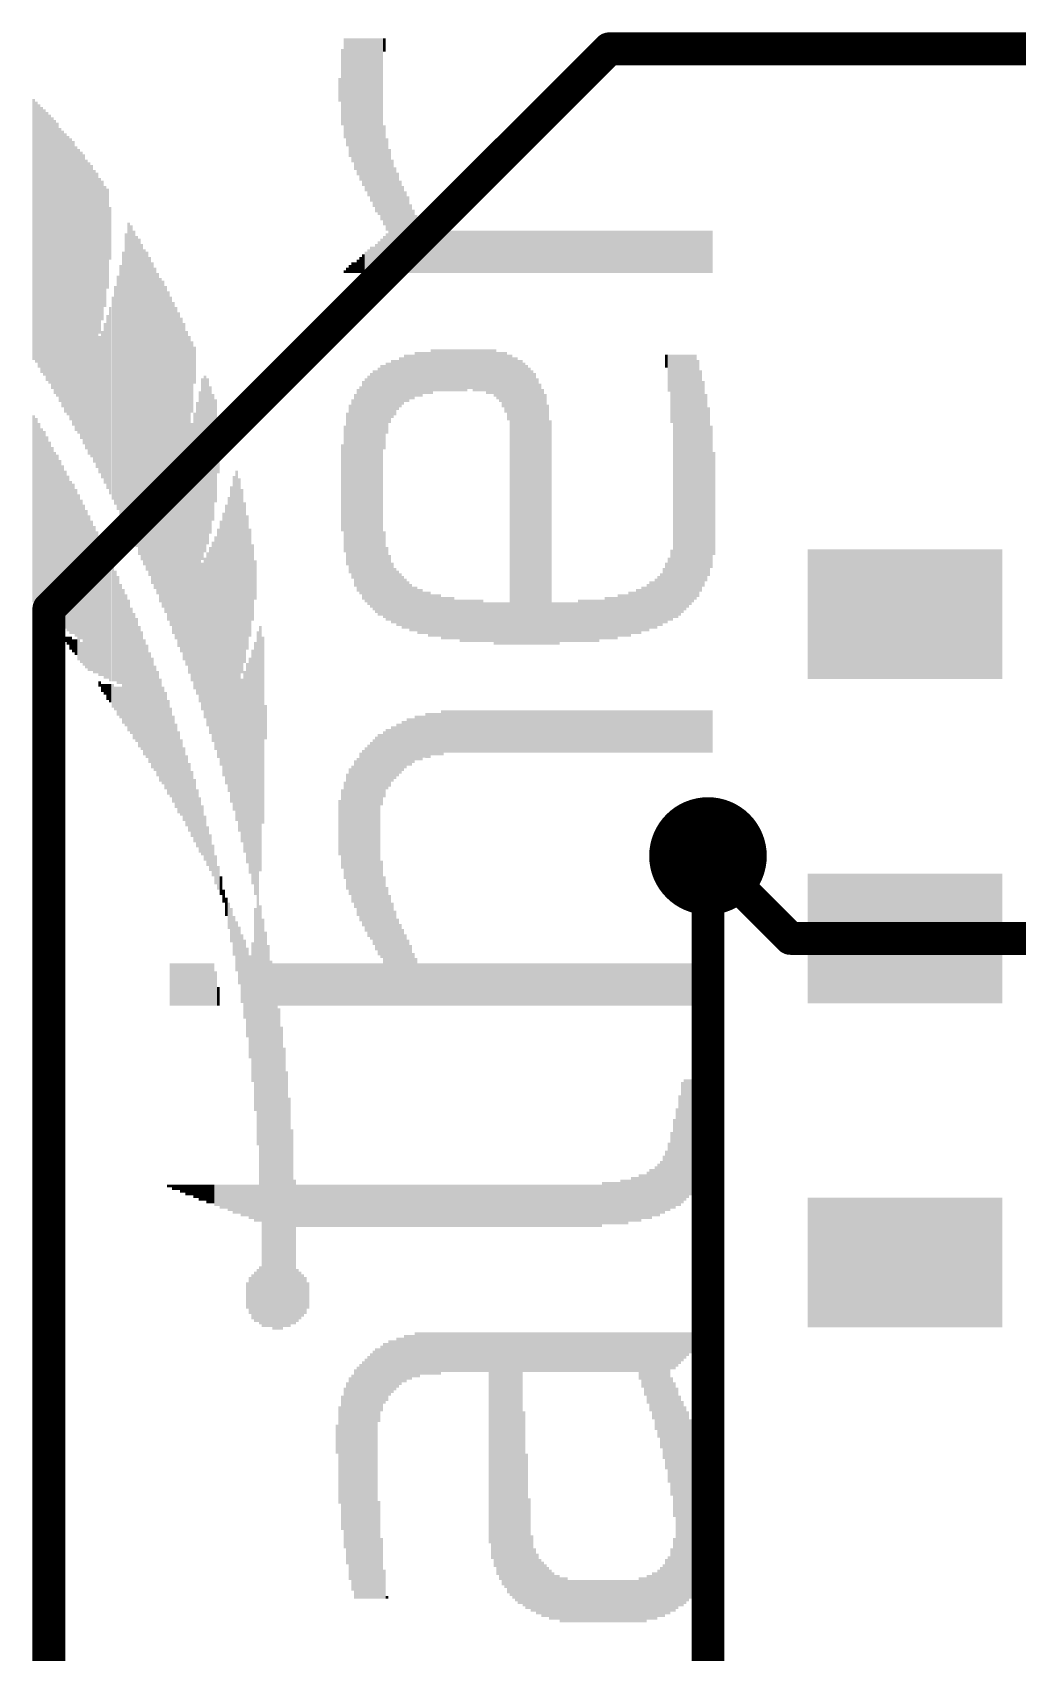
# Model space of a CAD drawing. Extents: x -7.8 to 82.2, y -8.5 to 61.7.
# Drawn here: x 51.18 to 58.77, y 15.32 to 27.81 of the extents above; entities that cross this region are included whole.
import ezdxf

# ---------------------------------------------------------------- set-up
doc = ezdxf.new("R2010")
doc.units = 0
for name, color, linetype in [('1', 12, 'CONTINUOUS'), ('16', 132, 'CONTINUOUS'), ('18', 110, 'CONTINUOUS'), ('21', 40, 'CONTINUOUS')]:
    doc.layers.add(name, color=color, linetype=linetype)

# ---------------------------------------------------------------- blocks, each defined once
blk = doc.blocks.new('RECT')
blk.add_solid([(-0.5, -0.5), (0.5, -0.5), (-0.5, 0.5), (0.5, 0.5)])
blk = doc.blocks.new('ROUNDV')
at = {"const_width": 0.5}
blk.add_lwpolyline([(0, -0.25, 1), (0, 0.25, 1), (0, -0.25)], format="xyb", dxfattribs=at)

msp = doc.modelspace()

# ---------------------------------------------------------------- linework, layer by layer
at = {"layer": '1', "const_width": 0.254}
for points in [[(55.626, 27.686), (51.308, 23.368)], [(59.756, 27.686), (55.626, 27.686)], [(51.308, 23.368), (51.308, 9.906)], [(57.023, 20.828), (56.388, 21.463)], [(57.906, 20.828), (57.023, 20.828)], [(57.906, 20.828), (63.506, 20.828)]]:
    msp.add_lwpolyline(points, dxfattribs=at)
at = {"layer": '1', "const_width": 0.127}
for points in [[(55.626, 27.7495, 1), (55.626, 27.6225)], [(55.6709, 27.6411, 1), (55.5811, 27.7309)], [(51.3715, 23.368, 1), (51.2445, 23.368)], [(51.2631, 23.4129, 1), (51.3529, 23.3231)], [(56.4329, 21.5079, 1), (56.3431, 21.4181)], [(57.023, 20.8915, 1), (57.023, 20.7645)], [(56.9781, 20.7831, 1), (57.0679, 20.8729)], [(57.906, 20.8915, 1), (57.906, 20.7645)], [(57.906, 20.7645, 1), (57.906, 20.8915)]]:
    msp.add_lwpolyline(points, format="xyb", dxfattribs=at)
at = {"layer": '16', "const_width": 0.254}
msp.add_lwpolyline([(56.388, 2.286), (56.388, 21.463)], dxfattribs=at)
at = {"layer": '16', "const_width": 0.127}
msp.add_lwpolyline([(56.4515, 21.463, 1), (56.3245, 21.463)], format="xyb", dxfattribs=at)

# ---------------------------------------------------------------- block references
at = {"layer": '1', "yscale": 1.5, "rotation": 90}
for p in [(57.906, 23.328), (57.906, 20.828), (57.906, 18.328)]:
    msp.add_blockref('RECT', p, dxfattribs=at)
at = {"layer": '18', "xscale": 0.9064, "yscale": 0.9064}
msp.add_blockref('ROUNDV', (56.388, 21.463), dxfattribs=at)
msp.add_blockref('ROUNDV', (56.388, 21.463), dxfattribs=at)
at = {"layer": '21', "yscale": 0.0203, "rotation": 90}
for p, xscale in [((53.5889, 27.3812), 0.7722), ((53.6092, 27.3507), 0.8331), ((53.6296, 27.3101), 0.9144), ((53.6499, 27.2898), 0.955), ((53.6702, 27.2593), 1.016), ((53.6905, 27.239), 1.0566), ((53.7108, 27.2186), 1.0973), ((53.7312, 27.1983), 1.1379), ((53.7515, 27.178), 1.1786), ((53.7718, 27.1577), 1.2192), ((53.7921, 27.1374), 1.2598), ((53.8124, 27.117), 1.3005), ((53.8328, 27.0967), 1.3411), ((53.8531, 27.0866), 1.3614), ((53.8734, 27.0662), 1.4021), ((53.8937, 27.7165), 0.1016), ((53.5686, 27.3914), 0.5893), ((53.5483, 27.371), 0.1829), ((51.1912, 26.2941), 2.0117), ((51.2115, 26.2738), 2.0117), ((51.2318, 26.2433), 2.032), ((51.2521, 26.2128), 2.0523), ((51.2724, 26.1925), 2.0523), ((51.2928, 26.162), 2.0726), ((51.3131, 26.1417), 2.0726), ((51.3334, 26.1112), 2.093), ((51.3537, 26.0807), 2.1133), ((51.374, 26.0604), 2.1133), ((51.3944, 26.0198), 2.1133), ((51.4147, 25.9893), 2.1336), ((51.435, 25.9588), 2.1539), ((51.4553, 25.9385), 2.1539), ((51.4756, 25.908), 2.1742), ((53.8937, 26.7106), 0.7722), ((53.914, 26.6395), 0.7112), ((51.496, 25.8775), 2.1946), ((51.5163, 25.8369), 2.1946), ((51.5366, 25.8166), 2.1946), ((51.5569, 25.7861), 2.2149), ((51.5772, 25.7556), 2.2352), ((53.9344, 26.4363), 0.955), ((51.5976, 25.715), 2.2352), ((51.6179, 25.6845), 2.2555), ((51.6382, 25.6642), 2.2555), ((51.6585, 25.6235), 2.2555), ((53.9547, 26.3957), 0.8738), ((53.975, 26.3652), 0.8128), ((51.6788, 25.593), 2.2758), ((51.6992, 26.0909), 1.1989), ((51.7195, 26.1315), 1.077), ((51.7398, 26.162), 0.9347), ((51.7601, 26.223), 0.7722), ((53.9953, 26.3449), 0.7722), ((54.0156, 26.3144), 0.7112), ((54.036, 26.2941), 0.6706), ((54.0563, 26.2738), 0.6299), ((54.0766, 26.2534), 0.5893), ((54.0969, 26.223), 0.5283), ((51.7804, 26.2636), 0.4064), ((54.1172, 26.2026), 0.4877), ((54.1376, 26.1823), 0.447), ((54.1579, 26.162), 0.4064), ((51.9024, 25.1358), 2.2555), ((51.9227, 25.1562), 2.3774), ((51.943, 25.1257), 2.3978), ((51.9633, 25.085), 2.3978), ((51.9836, 25.0444), 2.3978), ((53.8937, 26.101), 0.2845), ((53.914, 26.1112), 0.3048), ((54.1782, 26.1417), 0.3658), ((54.1985, 26.1214), 0.3251), ((54.2188, 26.1214), 0.3251), ((54.2392, 26.1214), 0.3251), ((54.2595, 26.1214), 0.3251), ((54.2798, 26.1214), 0.3251), ((54.3001, 26.1214), 0.3251), ((54.3204, 26.1214), 0.3251), ((54.3408, 26.1214), 0.3251), ((54.3611, 26.1214), 0.3251), ((54.3814, 26.1214), 0.3251), ((54.4017, 26.1214), 0.3251), ((54.422, 26.1214), 0.3251), ((54.4424, 26.1214), 0.3251), ((54.4627, 26.1214), 0.3251), ((54.483, 26.1214), 0.3251), ((54.5033, 26.1214), 0.3251), ((54.5236, 26.1214), 0.3251), ((54.544, 26.1214), 0.3251), ((54.5643, 26.1214), 0.3251), ((54.5846, 26.1214), 0.3251), ((54.6049, 26.1214), 0.3251), ((54.6252, 26.1214), 0.3251), ((54.6456, 26.1214), 0.3251), ((54.6659, 26.1214), 0.3251), ((54.6862, 26.1214), 0.3251), ((54.7065, 26.1214), 0.3251), ((54.7268, 26.1214), 0.3251), ((54.7472, 26.1214), 0.3251), ((54.7675, 26.1214), 0.3251), ((54.7878, 26.1214), 0.3251), ((54.8081, 26.1214), 0.3251), ((54.8284, 26.1214), 0.3251), ((54.8488, 26.1214), 0.3251), ((54.8691, 26.1214), 0.3251), ((54.8894, 26.1214), 0.3251), ((54.9097, 26.1214), 0.3251), ((54.93, 26.1214), 0.3251), ((54.9504, 26.1214), 0.3251), ((54.9707, 26.1214), 0.3251), ((54.991, 26.1214), 0.3251), ((55.0113, 26.1214), 0.3251), ((55.0316, 26.1214), 0.3251), ((55.052, 26.1214), 0.3251), ((55.0723, 26.1214), 0.3251), ((55.0926, 26.1214), 0.3251), ((55.1129, 26.1214), 0.3251), ((55.1332, 26.1214), 0.3251), ((55.1536, 26.1214), 0.3251), ((55.1739, 26.1214), 0.3251), ((55.1942, 26.1214), 0.3251), ((55.2145, 26.1214), 0.3251), ((55.2348, 26.1214), 0.3251), ((55.2552, 26.1214), 0.3251), ((55.2755, 26.1214), 0.3251), ((55.2958, 26.1214), 0.3251), ((55.3161, 26.1214), 0.3251), ((55.3364, 26.1214), 0.3251), ((55.3568, 26.1214), 0.3251), ((55.3771, 26.1214), 0.3251), ((55.3974, 26.1214), 0.3251), ((55.4177, 26.1214), 0.3251), ((55.438, 26.1214), 0.3251), ((55.4584, 26.1214), 0.3251), ((55.4787, 26.1214), 0.3251), ((55.499, 26.1214), 0.3251), ((55.5193, 26.1214), 0.3251), ((55.5396, 26.1214), 0.3251), ((55.56, 26.1214), 0.3251), ((55.5803, 26.1214), 0.3251), ((55.6006, 26.1214), 0.3251), ((55.6209, 26.1214), 0.3251), ((55.6412, 26.1214), 0.3251), ((55.6616, 26.1214), 0.3251), ((55.6819, 26.1214), 0.3251), ((55.7022, 26.1214), 0.3251), ((55.7225, 26.1214), 0.3251), ((55.7428, 26.1214), 0.3251), ((55.7632, 26.1214), 0.3251), ((55.7835, 26.1214), 0.3251), ((55.8038, 26.1214), 0.3251), ((55.8241, 26.1214), 0.3251), ((55.8444, 26.1214), 0.3251), ((55.8648, 26.1214), 0.3251), ((55.8851, 26.1214), 0.3251), ((55.9054, 26.1214), 0.3251), ((55.9257, 26.1214), 0.3251), ((55.946, 26.1214), 0.3251), ((55.9664, 26.1214), 0.3251), ((55.9867, 26.1214), 0.3251), ((56.007, 26.1214), 0.3251), ((56.0273, 26.1214), 0.3251), ((56.0476, 26.1214), 0.3251), ((56.068, 26.1214), 0.3251), ((56.0883, 26.1214), 0.3251), ((56.1086, 26.1214), 0.3251), ((56.1289, 26.1214), 0.3251), ((56.1492, 26.1214), 0.3251), ((56.1696, 26.1214), 0.3251), ((56.1899, 26.1214), 0.3251), ((56.2102, 26.1214), 0.3251), ((56.2305, 26.1214), 0.3251), ((56.2508, 26.1214), 0.3251), ((56.2712, 26.1214), 0.3251), ((56.2915, 26.1214), 0.3251), ((56.3118, 26.1214), 0.3251), ((56.3321, 26.1214), 0.3251), ((56.3524, 26.1214), 0.3251), ((56.3728, 26.1214), 0.3251), ((56.3931, 26.1214), 0.3251), ((56.4134, 26.1214), 0.3251), ((51.882, 25.085), 2.0726), ((52.004, 25.0038), 2.4384), ((52.0243, 24.9631), 2.4384), ((52.0446, 24.9225), 2.4384), ((52.0649, 24.892), 2.4587), ((53.7515, 26.0401), 0.1626), ((53.7718, 26.0502), 0.1829), ((53.7921, 26.0604), 0.2032), ((53.8124, 26.0604), 0.2032), ((53.8328, 26.0706), 0.2235), ((53.8531, 26.0807), 0.2438), ((53.8734, 26.0909), 0.2642), ((51.8617, 25.0546), 1.9304), ((52.0852, 24.8514), 2.4587), ((52.1056, 24.8006), 2.479), ((52.1259, 24.7599), 2.479), ((53.6092, 25.9791), 0.0406), ((53.6296, 25.9893), 0.061), ((53.6499, 25.9994), 0.0813), ((53.6702, 25.9994), 0.0813), ((53.6905, 26.0096), 0.1016), ((53.7108, 26.0198), 0.1219), ((53.7312, 26.0299), 0.1422), ((51.8414, 25.0342), 1.8085), ((52.1462, 24.7193), 2.479), ((52.1665, 24.6685), 2.4994), ((52.1868, 24.638), 2.5197), ((53.5889, 25.969), 0.0203), ((51.8008, 24.9936), 1.5646), ((51.8211, 25.0139), 1.6866), ((52.2072, 24.5974), 2.5197), ((52.2275, 24.5466), 2.54), ((52.2478, 24.5059), 2.54), ((52.2681, 24.4551), 2.5603), ((51.7601, 24.9631), 1.3411), ((51.7804, 24.9733), 1.4427), ((52.2884, 24.4145), 2.5603), ((52.3088, 24.3637), 2.5806), ((52.3291, 24.323), 2.5806), ((51.7195, 24.9428), 1.1379), ((51.7398, 24.953), 1.2395), ((52.3494, 24.2722), 2.601), ((52.3697, 24.2214), 2.5806), ((51.6992, 24.9428), 1.0566), ((52.39, 24.1706), 2.601), ((52.4104, 25.1562), 0.5486), ((52.4307, 25.2476), 0.2845), ((54.2595, 25.1968), 0.3454), ((54.2798, 25.207), 0.3251), ((54.3001, 25.207), 0.3251), ((54.3204, 25.207), 0.3251), ((54.3408, 25.207), 0.3251), ((54.3611, 25.207), 0.3251), ((54.3814, 25.207), 0.3251), ((54.4017, 25.207), 0.3251), ((54.422, 25.207), 0.3251), ((54.4424, 25.207), 0.3251), ((54.4627, 25.207), 0.3251), ((54.483, 25.207), 0.3251), ((54.5033, 25.207), 0.3251), ((54.5236, 25.207), 0.3251), ((54.544, 25.2171), 0.3048), ((54.5643, 25.2171), 0.3048), ((54.5846, 25.207), 0.3251), ((54.6049, 25.207), 0.3251), ((54.6252, 25.207), 0.3251), ((54.6456, 25.207), 0.3251), ((54.6659, 25.207), 0.3251), ((54.6862, 25.1968), 0.3454), ((54.7065, 25.1968), 0.3454), ((54.7268, 25.1968), 0.3454), ((54.7472, 25.1866), 0.3658), ((53.8734, 24.2824), 1.9304), ((53.8937, 24.9225), 0.6502), ((53.914, 24.9936), 0.5486), ((53.9344, 25.0342), 0.4674), ((53.9547, 25.0647), 0.447), ((53.975, 25.0749), 0.4267), ((53.9953, 25.0952), 0.3861), ((54.0156, 25.1155), 0.3861), ((54.036, 25.1257), 0.3658), ((54.0563, 25.146), 0.3658), ((54.0766, 25.146), 0.3658), ((54.0969, 25.1562), 0.3454), ((54.1172, 25.1562), 0.3454), ((54.1376, 25.1765), 0.3454), ((54.1579, 25.1765), 0.3454), ((54.1782, 25.1765), 0.3454), ((54.1985, 25.1866), 0.3251), ((54.2188, 25.1866), 0.3251), ((54.2392, 25.1866), 0.3251), ((54.7675, 25.1663), 0.3658), ((54.7878, 25.1562), 0.3861), ((54.8081, 25.1358), 0.4267), ((54.8284, 25.1155), 0.4674), ((54.8488, 25.0749), 0.508), ((54.8691, 24.2113), 2.2352), ((54.8894, 24.2011), 2.2149), ((54.9097, 24.2011), 2.2149), ((54.93, 24.191), 2.1946), ((54.9504, 24.191), 2.1946), ((54.9707, 24.1808), 2.1742), ((54.991, 24.1706), 2.1539), ((56.068, 25.2781), 0.1016), ((56.0883, 25.1866), 0.2845), ((56.1086, 25.0647), 0.5283), ((56.1289, 24.3129), 2.032), ((56.1492, 24.3129), 2.032), ((56.1696, 24.323), 2.0117), ((56.1899, 24.3332), 1.9914), ((56.2102, 24.3434), 1.971), ((56.2305, 24.3535), 1.9507), ((56.2508, 24.3637), 1.9304), ((56.2712, 24.3738), 1.9101), ((56.2915, 24.384), 1.8898), ((56.3118, 24.3738), 1.8288), ((52.4916, 24.445), 1.4021), ((52.512, 24.4856), 1.3614), ((52.5323, 24.5059), 1.2802), ((53.7312, 24.2824), 1.6866), ((53.7515, 24.2824), 1.7272), ((53.7718, 24.2824), 1.7678), ((53.7921, 24.2824), 1.8085), ((53.8124, 24.2824), 1.8491), ((53.8328, 24.2722), 1.8694), ((53.8531, 24.2722), 1.9101), ((55.0113, 24.1605), 2.1336), ((55.0316, 24.1503), 2.1133), ((55.052, 24.1402), 2.093), ((55.0723, 24.1198), 2.0523), ((56.3321, 24.3535), 1.7069), ((56.3524, 24.3332), 1.585), ((52.4713, 23.8455), 2.3978), ((52.5526, 24.5161), 1.1379), ((52.5729, 24.5364), 0.9754), ((53.6499, 24.2926), 1.3818), ((53.6702, 24.2824), 1.4834), ((53.6905, 24.2824), 1.5646), ((53.7108, 24.2824), 1.6053), ((55.0926, 24.0995), 2.0117), ((55.1129, 24.0792), 1.971), ((55.1332, 24.0589), 1.9304), ((56.3728, 24.3027), 1.4427), ((51.1912, 24.1402), 1.4427), ((52.4307, 23.815), 2.1336), ((52.451, 23.8354), 2.2555), ((52.5932, 24.5872), 0.7925), ((53.6092, 24.2926), 1.1786), ((53.6296, 24.2926), 1.3005), ((55.1536, 24.0182), 1.8491), ((56.3931, 24.2722), 1.3005), ((51.2115, 24.1198), 1.4427), ((51.2318, 24.0894), 1.4224), ((51.2521, 24.0487), 1.4224), ((51.2724, 24.0284), 1.4224), ((52.4104, 23.8049), 1.9914), ((52.6136, 24.6177), 0.4064), ((53.5889, 24.2926), 0.9754), ((55.1739, 23.9573), 1.7272), ((56.4134, 24.2316), 1.0973), ((51.2928, 23.9979), 1.4021), ((51.3131, 23.9776), 1.3614), ((51.3334, 23.9471), 1.3411), ((53.5686, 24.3027), 0.6706), ((51.3537, 23.9166), 1.3208), ((51.374, 23.9065), 1.3005), ((51.3944, 23.876), 1.2802), ((56.4337, 24.1808), 0.7925), ((51.4147, 23.8455), 1.2598), ((51.435, 23.8252), 1.2192), ((51.4553, 23.7947), 1.1989), ((52.7355, 23.1038), 2.5806), ((52.7558, 23.0835), 2.7026), ((52.7761, 23.0124), 2.7229), ((51.4756, 23.7642), 1.1786), ((51.496, 23.7541), 1.1582), ((51.5163, 23.7236), 1.1379), ((51.5366, 23.6118), 1.2802), ((52.7152, 23.0937), 2.4384), ((52.7964, 23.5814), 1.4224), ((51.5569, 23.6728), 1.077), ((51.5772, 23.5509), 1.2395), ((51.5976, 23.5204), 1.2192), ((52.6542, 23.0937), 2.032), ((52.6745, 23.0937), 2.1539), ((52.6948, 23.0937), 2.2758), ((52.8168, 23.5712), 1.2395), ((51.6179, 23.4899), 1.1989), ((51.6382, 23.4696), 1.1582), ((51.6585, 23.4391), 1.1379), ((52.6136, 23.1038), 1.7678), ((52.6339, 23.1038), 1.8898), ((52.8371, 23.5712), 1.0363), ((52.8574, 23.5712), 0.8331), ((51.6788, 23.4188), 1.0973), ((51.6992, 23.3883), 1.077), ((51.7195, 23.368), 1.0363), ((52.5729, 23.114), 1.5443), ((52.5932, 23.1038), 1.6459), ((52.8777, 23.5712), 0.5893), ((53.8937, 23.6322), 0.6706), ((51.7398, 23.3375), 1.016), ((51.7601, 23.307), 0.955), ((51.7804, 23.2766), 0.9347), ((52.512, 23.1445), 1.2395), ((52.5323, 23.1343), 1.3411), ((52.5526, 23.1242), 1.4427), ((52.898, 23.5915), 0.3048), ((53.914, 23.561), 0.569), ((53.9344, 23.5306), 0.508), ((56.0883, 23.5204), 0.4877), ((56.1086, 23.5509), 0.5486), ((51.8008, 23.2562), 0.8941), ((51.8211, 23.2359), 0.8534), ((51.8414, 23.2054), 0.8331), ((52.4916, 23.1546), 1.1379), ((53.9547, 23.4899), 0.4674), ((53.975, 23.4696), 0.4267), ((53.9953, 23.4493), 0.4267), ((54.0156, 23.4391), 0.4064), ((54.036, 23.4188), 0.4064), ((56.007, 23.429), 0.3861), ((56.0273, 23.4391), 0.4064), ((56.0476, 23.4696), 0.4267), ((56.068, 23.4899), 0.4674), ((51.8617, 23.175), 0.7722), ((51.882, 23.0022), 1.0363), ((54.0563, 23.4086), 0.3861), ((54.0766, 23.3985), 0.3658), ((54.0969, 23.3782), 0.3658), ((54.1172, 23.368), 0.3454), ((54.1376, 23.368), 0.3454), ((54.1579, 23.3477), 0.3454), ((54.1782, 23.3477), 0.3454), ((54.1985, 23.3375), 0.3251), ((54.2188, 23.3375), 0.3251), ((54.2392, 23.3274), 0.3454), ((55.7835, 23.3274), 0.3454), ((55.8038, 23.3375), 0.3251), ((55.8241, 23.3375), 0.3251), ((55.8444, 23.3477), 0.3454), ((55.8648, 23.3477), 0.3454), ((55.8851, 23.368), 0.3454), ((55.9054, 23.368), 0.3454), ((55.9257, 23.3782), 0.3658), ((55.946, 23.3985), 0.3658), ((55.9664, 23.3985), 0.3658), ((55.9867, 23.4086), 0.3861), ((51.9024, 22.9718), 1.016), ((51.9227, 22.9311), 1.016), ((51.943, 22.8905), 0.9754), ((54.2595, 23.3172), 0.3251), ((54.2798, 23.3172), 0.3251), ((54.3001, 23.3172), 0.3251), ((54.3204, 23.3172), 0.3251), ((54.3408, 23.2969), 0.3251), ((54.3611, 23.2969), 0.3251), ((54.3814, 23.2969), 0.3251), ((54.4017, 23.2969), 0.3251), ((54.422, 23.2969), 0.3251), ((54.4424, 23.2867), 0.3048), ((54.4627, 23.2867), 0.3048), ((54.483, 23.2766), 0.3251), ((54.5033, 23.2766), 0.3251), ((54.5236, 23.2766), 0.3251), ((54.544, 23.2766), 0.3251), ((54.5643, 23.2766), 0.3251), ((54.5846, 23.2766), 0.3251), ((54.6049, 23.2766), 0.3251), ((54.6252, 23.2766), 0.3251), ((54.6456, 23.2766), 0.3251), ((54.6659, 23.2664), 0.3048), ((54.6862, 23.2664), 0.3048), ((54.7065, 23.2664), 0.3048), ((54.7268, 23.2664), 0.3048), ((54.7472, 23.2562), 0.3251), ((54.7675, 23.2562), 0.3251), ((54.7878, 23.2562), 0.3251), ((54.8081, 23.2562), 0.3251), ((54.8284, 23.2562), 0.3251), ((54.8488, 23.2562), 0.3251), ((55.1942, 23.2562), 0.3251), ((55.2145, 23.2562), 0.3251), ((55.2348, 23.2562), 0.3251), ((55.2552, 23.2664), 0.3048), ((55.2755, 23.2664), 0.3048), ((55.2958, 23.2664), 0.3048), ((55.3161, 23.2664), 0.3048), ((55.3364, 23.2664), 0.3048), ((55.3568, 23.2664), 0.3048), ((55.3771, 23.2664), 0.3048), ((55.3974, 23.2766), 0.3251), ((55.4177, 23.2766), 0.3251), ((55.438, 23.2766), 0.3251), ((55.4584, 23.2766), 0.3251), ((55.4787, 23.2766), 0.3251), ((55.499, 23.2766), 0.3251), ((55.5193, 23.2766), 0.3251), ((55.5396, 23.2766), 0.3251), ((55.56, 23.2867), 0.3048), ((55.5803, 23.2867), 0.3048), ((55.6006, 23.2969), 0.3251), ((55.6209, 23.2969), 0.3251), ((55.6412, 23.2969), 0.3251), ((55.6616, 23.2969), 0.3251), ((55.6819, 23.2969), 0.3251), ((55.7022, 23.3172), 0.3251), ((55.7225, 23.3172), 0.3251), ((55.7428, 23.3172), 0.3251), ((55.7632, 23.3172), 0.3251), ((51.9633, 22.8498), 0.9754), ((51.9836, 22.8194), 0.955), ((52.004, 22.7686), 0.9347), ((52.9387, 22.291), 1.8898), ((51.435, 23.1343), 0.0406), ((51.4553, 23.1242), 0.061), ((51.4756, 23.1038), 0.1016), ((51.496, 23.0835), 0.1016), ((51.5163, 23.0734), 0.1219), ((51.5569, 23.0327), 0.1626), ((52.0243, 22.7381), 0.9144), ((52.0446, 22.6873), 0.8941), ((52.898, 22.1386), 1.9507), ((52.9184, 21.2141), 3.9624), ((52.959, 22.4333), 1.4427), ((52.0649, 22.6568), 0.8738), ((52.0852, 22.606), 0.8534), ((52.1056, 22.5654), 0.8534), ((52.8574, 22.159), 1.6662), ((52.8777, 22.1488), 1.8085), ((52.1259, 22.5247), 0.8128), ((52.1462, 22.4841), 0.8128), ((52.8168, 22.1894), 1.4021), ((52.8371, 22.1793), 1.5443), ((51.6992, 22.7889), 0.0406), ((51.7195, 22.7584), 0.061), ((51.7398, 22.7482), 0.0813), ((51.7601, 22.7279), 0.1219), ((51.7804, 22.7178), 0.1422), ((51.8008, 22.6974), 0.1829), ((51.8211, 22.6771), 0.1829), ((51.8414, 22.6568), 0.2235), ((51.8617, 22.6466), 0.2438), ((52.1665, 22.4333), 0.7925), ((52.1868, 22.3926), 0.7518), ((52.7964, 22.1996), 1.2598), ((52.2072, 22.352), 0.7518), ((52.2275, 22.3012), 0.7315), ((52.9793, 22.4942), 0.2642), ((52.2478, 22.2606), 0.6909), ((52.2681, 22.2098), 0.6706), ((54.036, 22.3114), 0.3861), ((54.0563, 22.3215), 0.3658), ((54.0766, 22.3418), 0.3658), ((54.0969, 22.3418), 0.3658), ((54.1172, 22.352), 0.3454), ((54.1376, 22.3723), 0.3454), ((54.1579, 22.3723), 0.3454), ((54.1782, 22.3723), 0.3454), ((54.1985, 22.3825), 0.3251), ((54.2188, 22.3926), 0.3454), ((54.2392, 22.3926), 0.3454), ((54.2595, 22.4028), 0.3251), ((54.2798, 22.4028), 0.3251), ((54.3001, 22.4028), 0.3251), ((54.3204, 22.4028), 0.3251), ((54.3408, 22.413), 0.3454), ((54.3611, 22.4231), 0.3251), ((54.3814, 22.4231), 0.3251), ((54.4017, 22.4231), 0.3251), ((54.422, 22.4231), 0.3251), ((54.4424, 22.4231), 0.3251), ((54.4627, 22.4231), 0.3251), ((54.483, 22.4231), 0.3251), ((54.5033, 22.4231), 0.3251), ((54.5236, 22.4231), 0.3251), ((54.544, 22.4231), 0.3251), ((54.5643, 22.4231), 0.3251), ((54.5846, 22.4231), 0.3251), ((54.6049, 22.4231), 0.3251), ((54.6252, 22.4231), 0.3251), ((54.6456, 22.4231), 0.3251), ((54.6659, 22.4231), 0.3251), ((54.6862, 22.4231), 0.3251), ((54.7065, 22.4231), 0.3251), ((54.7268, 22.4231), 0.3251), ((54.7472, 22.4231), 0.3251), ((54.7675, 22.4231), 0.3251), ((54.7878, 22.4231), 0.3251), ((54.8081, 22.4231), 0.3251), ((54.8284, 22.4231), 0.3251), ((54.8488, 22.4231), 0.3251), ((54.8691, 22.4231), 0.3251), ((54.8894, 22.4231), 0.3251), ((54.9097, 22.4231), 0.3251), ((54.93, 22.4231), 0.3251), ((54.9504, 22.4231), 0.3251), ((54.9707, 22.4231), 0.3251), ((54.991, 22.4231), 0.3251), ((55.0113, 22.4231), 0.3251), ((55.0316, 22.4231), 0.3251), ((55.052, 22.4231), 0.3251), ((55.0723, 22.4231), 0.3251), ((55.0926, 22.4231), 0.3251), ((55.1129, 22.4231), 0.3251), ((55.1332, 22.4231), 0.3251), ((55.1536, 22.4231), 0.3251), ((55.1739, 22.4231), 0.3251), ((55.1942, 22.4231), 0.3251), ((55.2145, 22.4231), 0.3251), ((55.2348, 22.4231), 0.3251), ((55.2552, 22.4231), 0.3251), ((55.2755, 22.4231), 0.3251), ((55.2958, 22.4231), 0.3251), ((55.3161, 22.4231), 0.3251), ((55.3364, 22.4231), 0.3251), ((55.3568, 22.4231), 0.3251), ((55.3771, 22.4231), 0.3251), ((55.3974, 22.4231), 0.3251), ((55.4177, 22.4231), 0.3251), ((55.438, 22.4231), 0.3251), ((55.4584, 22.4231), 0.3251), ((55.4787, 22.4231), 0.3251), ((55.499, 22.4231), 0.3251), ((55.5193, 22.4231), 0.3251), ((55.5396, 22.4231), 0.3251), ((55.56, 22.4231), 0.3251), ((55.5803, 22.4231), 0.3251), ((55.6006, 22.4231), 0.3251), ((55.6209, 22.4231), 0.3251), ((55.6412, 22.4231), 0.3251), ((55.6616, 22.4231), 0.3251), ((55.6819, 22.4231), 0.3251), ((55.7022, 22.4231), 0.3251), ((55.7225, 22.4231), 0.3251), ((55.7428, 22.4231), 0.3251), ((55.7632, 22.4231), 0.3251), ((55.7835, 22.4231), 0.3251), ((55.8038, 22.4231), 0.3251), ((55.8241, 22.4231), 0.3251), ((55.8444, 22.4231), 0.3251), ((55.8648, 22.4231), 0.3251), ((55.8851, 22.4231), 0.3251), ((55.9054, 22.4231), 0.3251), ((55.9257, 22.4231), 0.3251), ((55.946, 22.4231), 0.3251), ((55.9664, 22.4231), 0.3251), ((55.9867, 22.4231), 0.3251), ((56.007, 22.4231), 0.3251), ((56.0273, 22.4231), 0.3251), ((56.0476, 22.4231), 0.3251), ((56.068, 22.4231), 0.3251), ((56.0883, 22.4231), 0.3251), ((56.1086, 22.4231), 0.3251), ((56.1289, 22.4231), 0.3251), ((56.1492, 22.4231), 0.3251), ((56.1696, 22.4231), 0.3251), ((56.1899, 22.4231), 0.3251), ((56.2102, 22.4231), 0.3251), ((56.2305, 22.4231), 0.3251), ((56.2508, 22.4231), 0.3251), ((56.2712, 22.4231), 0.3251), ((56.2915, 22.4231), 0.3251), ((56.3118, 22.4231), 0.3251), ((56.3321, 22.4231), 0.3251), ((56.3524, 22.4231), 0.3251), ((56.3728, 22.4231), 0.3251), ((56.3931, 22.4231), 0.3251), ((56.4134, 22.4231), 0.3251), ((52.2884, 22.159), 0.6502), ((52.3088, 22.1082), 0.6299), ((52.3291, 22.0675), 0.5893), ((53.8124, 21.5697), 1.585), ((53.8328, 21.5595), 1.6459), ((53.8531, 21.5494), 1.7069), ((53.8734, 22.1285), 0.5486), ((53.8937, 22.1691), 0.508), ((53.914, 22.2098), 0.4674), ((53.9344, 22.2199), 0.447), ((53.9547, 22.2504), 0.4267), ((53.975, 22.2606), 0.4064), ((53.9953, 22.2809), 0.4064), ((54.0156, 22.291), 0.3861), ((52.3494, 22.0167), 0.569), ((52.3697, 21.9659), 0.5486), ((53.7108, 21.6103), 1.3005), ((53.7312, 21.6002), 1.3614), ((53.7515, 21.59), 1.4224), ((53.7718, 21.5798), 1.4834), ((53.7921, 21.5798), 1.524), ((52.39, 21.9151), 0.5283), ((52.4104, 21.8643), 0.508), ((53.6296, 21.651), 0.9754), ((53.6499, 21.6306), 1.0566), ((53.6702, 21.6306), 1.1379), ((53.6905, 21.6103), 1.2192), ((52.4307, 21.8135), 0.4877), ((53.5889, 21.6611), 0.7518), ((53.6092, 21.651), 0.8941), ((52.451, 21.7526), 0.447), ((52.4713, 21.7018), 0.4267), ((53.5483, 21.6814), 0.4267), ((53.5686, 21.6713), 0.6096), ((52.4916, 21.6611), 0.3861), ((52.512, 21.6002), 0.3454), ((52.5323, 21.5392), 0.3048), ((52.5526, 21.4884), 0.2845), ((52.5729, 21.4274), 0.2438), ((52.5932, 21.3563), 0.2235), ((52.6136, 21.2954), 0.1829), ((53.8734, 21.0515), 0.7518), ((52.6339, 21.2344), 0.1422), ((53.8937, 20.8077), 0.9957), ((52.6542, 21.1531), 0.1016), ((52.6745, 21.0718), 0.1422), ((53.914, 20.767), 0.9144), ((53.9344, 20.7366), 0.8534), ((52.6948, 21.0007), 0.2032), ((52.7152, 20.9296), 0.2642), ((52.7355, 20.8483), 0.3048), ((52.898, 20.2794), 1.5646), ((52.9387, 19.8628), 2.4384), ((53.9547, 20.7061), 0.7925), ((53.975, 20.6756), 0.7315), ((52.7558, 20.767), 0.3861), ((52.7761, 20.6959), 0.447), ((52.959, 19.4056), 3.1496), ((52.9793, 19.3548), 3.048), ((53.9953, 20.6451), 0.6706), ((54.0156, 20.6248), 0.6299), ((54.036, 20.6045), 0.5893), ((52.7964, 20.5943), 0.5283), ((52.8168, 20.513), 0.6096), ((52.8371, 20.4114), 0.6909), ((52.8777, 20.259), 1.077), ((52.9996, 19.304), 2.9464), ((54.0563, 20.5842), 0.5486), ((54.0766, 20.5638), 0.508), ((54.0969, 20.5435), 0.4674), ((52.2478, 20.4724), 0.3251), ((52.2681, 20.4724), 0.3251), ((52.2884, 20.4724), 0.3251), ((52.3088, 20.4724), 0.3251), ((52.3291, 20.4724), 0.3251), ((52.3494, 20.4724), 0.3251), ((52.3697, 20.4724), 0.3251), ((52.39, 20.4724), 0.3251), ((52.4104, 20.4724), 0.3251), ((52.4307, 20.4724), 0.3251), ((52.451, 20.4724), 0.3251), ((52.4713, 20.4724), 0.3251), ((52.4916, 20.4724), 0.3251), ((52.512, 20.4724), 0.3251), ((52.5323, 20.4724), 0.3251), ((52.5526, 20.4724), 0.3251), ((52.5729, 20.4724), 0.3251), ((52.8574, 20.2997), 0.7925), ((53.02, 19.243), 2.8245), ((53.0403, 19.2227), 2.8245), ((53.0606, 19.2227), 2.8245), ((53.0809, 20.4724), 0.3251), ((53.1012, 20.4724), 0.3251), ((53.1216, 20.4724), 0.3251), ((53.1419, 20.4724), 0.3251), ((53.1622, 20.4724), 0.3251), ((53.1825, 20.4724), 0.3251), ((53.2028, 20.4724), 0.3251), ((53.2232, 20.4724), 0.3251), ((53.2435, 20.4724), 0.3251), ((53.2638, 20.4724), 0.3251), ((53.2841, 20.4724), 0.3251), ((53.3044, 20.4724), 0.3251), ((53.3248, 20.4724), 0.3251), ((53.3451, 20.4724), 0.3251), ((53.3654, 20.4724), 0.3251), ((53.3857, 20.4724), 0.3251), ((53.406, 20.4724), 0.3251), ((53.4264, 20.4724), 0.3251), ((53.4467, 20.4724), 0.3251), ((53.467, 20.4724), 0.3251), ((53.4873, 20.4724), 0.3251), ((53.5076, 20.4724), 0.3251), ((53.528, 20.4724), 0.3251), ((53.5483, 20.4724), 0.3251), ((53.5686, 20.4724), 0.3251), ((53.5889, 20.4724), 0.3251), ((53.6092, 20.4724), 0.3251), ((53.6296, 20.4724), 0.3251), ((53.6499, 20.4724), 0.3251), ((53.6702, 20.4724), 0.3251), ((53.6905, 20.4724), 0.3251), ((53.7108, 20.4724), 0.3251), ((53.7312, 20.4724), 0.3251), ((53.7515, 20.4724), 0.3251), ((53.7718, 20.4724), 0.3251), ((53.7921, 20.4724), 0.3251), ((53.8124, 20.4724), 0.3251), ((53.8328, 20.4724), 0.3251), ((53.8531, 20.4724), 0.3251), ((53.8734, 20.4724), 0.3251), ((54.1172, 20.513), 0.4064), ((54.1376, 20.4927), 0.3658), ((54.1579, 20.4724), 0.3251), ((54.1782, 20.4724), 0.3251), ((54.1985, 20.4724), 0.3251), ((54.2188, 20.4724), 0.3251), ((54.2392, 20.4724), 0.3251), ((54.2595, 20.4724), 0.3251), ((54.2798, 20.4724), 0.3251), ((54.3001, 20.4724), 0.3251), ((54.3204, 20.4724), 0.3251), ((54.3408, 20.4724), 0.3251), ((54.3611, 20.4724), 0.3251), ((54.3814, 20.4724), 0.3251), ((54.4017, 20.4724), 0.3251), ((54.422, 20.4724), 0.3251), ((54.4424, 20.4724), 0.3251), ((54.4627, 20.4724), 0.3251), ((54.483, 20.4724), 0.3251), ((54.5033, 20.4724), 0.3251), ((54.5236, 20.4724), 0.3251), ((54.544, 20.4724), 0.3251), ((54.5643, 20.4724), 0.3251), ((54.5846, 20.4724), 0.3251), ((54.6049, 20.4724), 0.3251), ((54.6252, 20.4724), 0.3251), ((54.6456, 20.4724), 0.3251), ((54.6659, 20.4724), 0.3251), ((54.6862, 20.4724), 0.3251), ((54.7065, 20.4724), 0.3251), ((54.7268, 20.4724), 0.3251), ((54.7472, 20.4724), 0.3251), ((54.7675, 20.4724), 0.3251), ((54.7878, 20.4724), 0.3251), ((54.8081, 20.4724), 0.3251), ((54.8284, 20.4724), 0.3251), ((54.8488, 20.4724), 0.3251), ((54.8691, 20.4724), 0.3251), ((54.8894, 20.4724), 0.3251), ((54.9097, 20.4724), 0.3251), ((54.93, 20.4724), 0.3251), ((54.9504, 20.4724), 0.3251), ((54.9707, 20.4724), 0.3251), ((54.991, 20.4724), 0.3251), ((55.0113, 20.4724), 0.3251), ((55.0316, 20.4724), 0.3251), ((55.052, 20.4724), 0.3251), ((55.0723, 20.4724), 0.3251), ((55.0926, 20.4724), 0.3251), ((55.1129, 20.4724), 0.3251), ((55.1332, 20.4724), 0.3251), ((55.1536, 20.4724), 0.3251), ((55.1739, 20.4724), 0.3251), ((55.1942, 20.4724), 0.3251), ((55.2145, 20.4724), 0.3251), ((55.2348, 20.4724), 0.3251), ((55.2552, 20.4724), 0.3251), ((55.2755, 20.4724), 0.3251), ((55.2958, 20.4724), 0.3251), ((55.3161, 20.4724), 0.3251), ((55.3364, 20.4724), 0.3251), ((55.3568, 20.4724), 0.3251), ((55.3771, 20.4724), 0.3251), ((55.3974, 20.4724), 0.3251), ((55.4177, 20.4724), 0.3251), ((55.438, 20.4724), 0.3251), ((55.4584, 20.4724), 0.3251), ((55.4787, 20.4724), 0.3251), ((55.499, 20.4724), 0.3251), ((55.5193, 20.4724), 0.3251), ((55.5396, 20.4724), 0.3251), ((55.56, 20.4724), 0.3251), ((55.5803, 20.4724), 0.3251), ((55.6006, 20.4724), 0.3251), ((55.6209, 20.4724), 0.3251), ((55.6412, 20.4724), 0.3251), ((55.6616, 20.4724), 0.3251), ((55.6819, 20.4724), 0.3251), ((55.7022, 20.4724), 0.3251), ((55.7225, 20.4724), 0.3251), ((55.7428, 20.4724), 0.3251), ((55.7632, 20.4724), 0.3251), ((55.7835, 20.4724), 0.3251), ((55.8038, 20.4724), 0.3251), ((55.8241, 20.4724), 0.3251), ((55.8444, 20.4724), 0.3251), ((55.8648, 20.4724), 0.3251), ((55.8851, 20.4724), 0.3251), ((55.9054, 20.4724), 0.3251), ((55.9257, 20.4724), 0.3251), ((55.946, 20.4724), 0.3251), ((55.9664, 20.4724), 0.3251), ((55.9867, 20.4724), 0.3251), ((56.007, 20.4724), 0.3251), ((56.0273, 20.4724), 0.3251), ((56.0476, 20.4724), 0.3251), ((56.068, 20.4724), 0.3251), ((56.0883, 20.4724), 0.3251), ((56.1086, 20.4724), 0.3251), ((56.1289, 20.4724), 0.3251), ((56.1492, 20.4724), 0.3251), ((56.1696, 20.4724), 0.3251), ((56.1899, 20.4724), 0.3251), ((56.2102, 20.4724), 0.3251), ((56.2305, 20.4724), 0.3251), ((56.2508, 20.4724), 0.3251), ((56.2712, 20.4724), 0.3251), ((56.2915, 20.4724), 0.3251), ((56.3118, 20.4724), 0.3251), ((56.3321, 20.4724), 0.3251), ((56.3524, 20.4724), 0.3251), ((56.3728, 20.4724), 0.3251), ((56.3931, 20.4724), 0.3251), ((56.4134, 20.4724), 0.3251), ((52.5932, 20.4419), 0.2642), ((52.6136, 20.381), 0.1422), ((53.0809, 19.05), 2.479), ((53.1012, 18.9789), 2.3368), ((53.1216, 18.9078), 2.1539), ((53.1419, 18.8163), 1.971), ((56.2102, 19.2735), 0.9347), ((56.2305, 19.2837), 0.9144), ((56.2508, 19.2938), 0.8941), ((56.2712, 19.304), 0.8738), ((56.2915, 19.3142), 0.8534), ((56.3118, 19.3243), 0.8331), ((56.3321, 19.3446), 0.7925), ((56.3524, 19.3548), 0.7722), ((56.3728, 19.3751), 0.7315), ((56.3931, 19.4056), 0.6706), ((56.4134, 19.4564), 0.569), ((56.1696, 19.1922), 0.8534), ((56.1899, 19.2532), 0.9347), ((53.1622, 18.7147), 1.7678), ((56.1492, 19.1414), 0.7518), ((56.1289, 19.0906), 0.6909), ((53.1825, 18.603), 1.5037), ((56.0883, 18.989), 0.5283), ((56.1086, 19.0398), 0.5893), ((56.0476, 18.9281), 0.447), ((56.068, 18.9586), 0.4674), ((55.8038, 18.8163), 0.3454), ((55.8241, 18.8163), 0.3454), ((55.8444, 18.8163), 0.3454), ((55.8648, 18.8265), 0.3658), ((55.8851, 18.8366), 0.3454), ((55.9054, 18.8366), 0.3454), ((55.9257, 18.8468), 0.3658), ((55.946, 18.857), 0.3861), ((55.9664, 18.8671), 0.3658), ((55.9867, 18.8773), 0.3861), ((56.007, 18.8874), 0.4064), ((56.0273, 18.9078), 0.4064), ((52.2275, 18.9179), 0.0203), ((52.2478, 18.9179), 0.0203), ((52.2681, 18.9078), 0.0406), ((52.2884, 18.9078), 0.0406), ((52.3088, 18.9078), 0.0406), ((52.3291, 18.8976), 0.061), ((52.3494, 18.8976), 0.061), ((52.3697, 18.8874), 0.0813), ((52.39, 18.8874), 0.0813), ((52.4104, 18.8874), 0.0813), ((52.4307, 18.8773), 0.1016), ((52.451, 18.8773), 0.1016), ((52.4713, 18.8671), 0.1219), ((52.4916, 18.8671), 0.1219), ((52.512, 18.8671), 0.1219), ((52.5323, 18.857), 0.1422), ((52.5526, 18.857), 0.1422), ((52.5729, 18.857), 0.1422), ((52.5932, 18.8468), 0.1626), ((52.6136, 18.8468), 0.1626), ((52.6339, 18.8366), 0.1829), ((52.6542, 18.8366), 0.1829), ((52.6745, 18.8366), 0.1829), ((52.6948, 18.8265), 0.2032), ((52.7152, 18.8265), 0.2032), ((52.7355, 18.8163), 0.2235), ((52.7558, 18.8163), 0.2235), ((52.7761, 18.8163), 0.2235), ((52.7964, 18.8062), 0.2438), ((52.8168, 18.8062), 0.2438), ((52.8371, 18.8062), 0.2438), ((52.8574, 18.796), 0.2642), ((52.8777, 18.796), 0.2642), ((52.898, 18.7858), 0.2845), ((52.9184, 18.7858), 0.2845), ((53.2028, 18.4099), 1.1176), ((53.2232, 18.7655), 0.3251), ((53.2435, 18.7655), 0.3251), ((53.2638, 18.7655), 0.3251), ((53.2841, 18.7655), 0.3251), ((53.3044, 18.7655), 0.3251), ((53.3248, 18.7655), 0.3251), ((53.3451, 18.7655), 0.3251), ((53.3654, 18.7655), 0.3251), ((53.3857, 18.7655), 0.3251), ((53.406, 18.7655), 0.3251), ((53.4264, 18.7655), 0.3251), ((53.4467, 18.7655), 0.3251), ((53.467, 18.7655), 0.3251), ((53.4873, 18.7655), 0.3251), ((53.5076, 18.7655), 0.3251), ((53.528, 18.7655), 0.3251), ((53.5483, 18.7655), 0.3251), ((53.5686, 18.7655), 0.3251), ((53.5889, 18.7655), 0.3251), ((53.6092, 18.7655), 0.3251), ((53.6296, 18.7655), 0.3251), ((53.6499, 18.7655), 0.3251), ((53.6702, 18.7655), 0.3251), ((53.6905, 18.7655), 0.3251), ((53.7108, 18.7655), 0.3251), ((53.7312, 18.7655), 0.3251), ((53.7515, 18.7655), 0.3251), ((53.7718, 18.7655), 0.3251), ((53.7921, 18.7655), 0.3251), ((53.8124, 18.7655), 0.3251), ((53.8328, 18.7655), 0.3251), ((53.8531, 18.7655), 0.3251), ((53.8734, 18.7655), 0.3251), ((53.8937, 18.7655), 0.3251), ((53.914, 18.7655), 0.3251), ((53.9344, 18.7655), 0.3251), ((53.9547, 18.7655), 0.3251), ((53.975, 18.7655), 0.3251), ((53.9953, 18.7655), 0.3251), ((54.0156, 18.7655), 0.3251), ((54.036, 18.7655), 0.3251), ((54.0563, 18.7655), 0.3251), ((54.0766, 18.7655), 0.3251), ((54.0969, 18.7655), 0.3251), ((54.1172, 18.7655), 0.3251), ((54.1376, 18.7655), 0.3251), ((54.1579, 18.7655), 0.3251), ((54.1782, 18.7655), 0.3251), ((54.1985, 18.7655), 0.3251), ((54.2188, 18.7655), 0.3251), ((54.2392, 18.7655), 0.3251), ((54.2595, 18.7655), 0.3251), ((54.2798, 18.7655), 0.3251), ((54.3001, 18.7655), 0.3251), ((54.3204, 18.7655), 0.3251), ((54.3408, 18.7655), 0.3251), ((54.3611, 18.7655), 0.3251), ((54.3814, 18.7655), 0.3251), ((54.4017, 18.7655), 0.3251), ((54.422, 18.7655), 0.3251), ((54.4424, 18.7655), 0.3251), ((54.4627, 18.7655), 0.3251), ((54.483, 18.7655), 0.3251), ((54.5033, 18.7655), 0.3251), ((54.5236, 18.7655), 0.3251), ((54.544, 18.7655), 0.3251), ((54.5643, 18.7655), 0.3251), ((54.5846, 18.7655), 0.3251), ((54.6049, 18.7655), 0.3251), ((54.6252, 18.7655), 0.3251), ((54.6456, 18.7655), 0.3251), ((54.6659, 18.7655), 0.3251), ((54.6862, 18.7655), 0.3251), ((54.7065, 18.7655), 0.3251), ((54.7268, 18.7655), 0.3251), ((54.7472, 18.7655), 0.3251), ((54.7675, 18.7655), 0.3251), ((54.7878, 18.7655), 0.3251), ((54.8081, 18.7655), 0.3251), ((54.8284, 18.7655), 0.3251), ((54.8488, 18.7655), 0.3251), ((54.8691, 18.7655), 0.3251), ((54.8894, 18.7655), 0.3251), ((54.9097, 18.7655), 0.3251), ((54.93, 18.7655), 0.3251), ((54.9504, 18.7655), 0.3251), ((54.9707, 18.7655), 0.3251), ((54.991, 18.7655), 0.3251), ((55.0113, 18.7655), 0.3251), ((55.0316, 18.7655), 0.3251), ((55.052, 18.7655), 0.3251), ((55.0723, 18.7655), 0.3251), ((55.0926, 18.7655), 0.3251), ((55.1129, 18.7655), 0.3251), ((55.1332, 18.7655), 0.3251), ((55.1536, 18.7655), 0.3251), ((55.1739, 18.7655), 0.3251), ((55.1942, 18.7655), 0.3251), ((55.2145, 18.7655), 0.3251), ((55.2348, 18.7655), 0.3251), ((55.2552, 18.7655), 0.3251), ((55.2755, 18.7655), 0.3251), ((55.2958, 18.7655), 0.3251), ((55.3161, 18.7655), 0.3251), ((55.3364, 18.7655), 0.3251), ((55.3568, 18.7655), 0.3251), ((55.3771, 18.7655), 0.3251), ((55.3974, 18.7655), 0.3251), ((55.4177, 18.7655), 0.3251), ((55.438, 18.7655), 0.3251), ((55.4584, 18.7655), 0.3251), ((55.4787, 18.7655), 0.3251), ((55.499, 18.7655), 0.3251), ((55.5193, 18.7655), 0.3251), ((55.5396, 18.7655), 0.3251), ((55.56, 18.7655), 0.3251), ((55.5803, 18.7858), 0.3251), ((55.6006, 18.7858), 0.3251), ((55.6209, 18.7858), 0.3251), ((55.6412, 18.7858), 0.3251), ((55.6616, 18.7858), 0.3251), ((55.6819, 18.7858), 0.3251), ((55.7022, 18.7858), 0.3251), ((55.7225, 18.796), 0.3454), ((55.7428, 18.796), 0.3454), ((55.7632, 18.796), 0.3454), ((55.7835, 18.8062), 0.3251), ((52.898, 18.0645), 0.3861), ((52.9184, 18.0746), 0.4064), ((52.9387, 18.0746), 0.447), ((53.2232, 18.0746), 0.4064), ((53.2435, 18.0746), 0.3658), ((52.8371, 18.0746), 0.2032), ((52.8574, 18.0746), 0.2845), ((52.8777, 18.0645), 0.3454), ((53.2638, 18.0746), 0.3251), ((53.2841, 18.0746), 0.2845), ((53.3044, 18.0746), 0.2032), ((53.9953, 17.5565), 0.3861), ((54.0156, 17.5666), 0.3658), ((54.036, 17.5768), 0.3454), ((54.0563, 17.587), 0.3658), ((54.0766, 17.5971), 0.3454), ((54.0969, 17.5971), 0.3454), ((54.1172, 17.6073), 0.3251), ((54.1376, 17.6174), 0.3454), ((54.1579, 17.6174), 0.3454), ((54.1782, 17.6276), 0.3251), ((54.1985, 17.6276), 0.3251), ((54.2188, 17.6276), 0.3251), ((54.2392, 17.6276), 0.3251), ((54.2595, 17.6276), 0.3251), ((54.2798, 17.6276), 0.3251), ((54.3001, 17.6276), 0.3251), ((54.3204, 17.6276), 0.3251), ((54.3408, 17.6378), 0.3048), ((54.3611, 17.6378), 0.3048), ((54.3814, 17.6378), 0.3048), ((54.4017, 17.6378), 0.3048), ((54.422, 17.6378), 0.3048), ((54.4424, 17.6378), 0.3048), ((54.4627, 17.6378), 0.3048), ((54.483, 17.6378), 0.3048), ((54.5033, 17.6378), 0.3048), ((54.5236, 17.6378), 0.3048), ((54.544, 17.6378), 0.3048), ((54.5643, 17.6378), 0.3048), ((54.5846, 17.6378), 0.3048), ((54.6049, 17.6378), 0.3048), ((54.6252, 17.6378), 0.3048), ((54.6456, 17.6378), 0.3048), ((54.6659, 17.6378), 0.3048), ((54.6862, 17.6378), 0.3048), ((54.7065, 16.9774), 1.6256), ((54.7268, 16.9164), 1.7475), ((54.7472, 16.8859), 1.8085), ((54.7675, 16.8554), 1.8694), ((54.7878, 16.8351), 1.9101), ((54.8081, 16.8148), 1.9507), ((54.8284, 16.8046), 1.971), ((54.8488, 16.7843), 2.0117), ((54.8691, 16.7742), 2.032), ((54.8894, 16.764), 2.0523), ((54.9097, 16.7538), 2.0726), ((54.93, 16.7437), 2.093), ((54.9504, 16.7437), 2.093), ((54.9707, 17.6378), 0.3048), ((54.991, 17.6378), 0.3048), ((55.0113, 17.6378), 0.3048), ((55.0316, 17.6378), 0.3048), ((55.052, 17.6378), 0.3048), ((55.0723, 17.6378), 0.3048), ((55.0926, 17.6378), 0.3048), ((55.1129, 17.6378), 0.3048), ((55.1332, 17.6378), 0.3048), ((55.1536, 17.6378), 0.3048), ((55.1739, 17.6378), 0.3048), ((55.1942, 17.6378), 0.3048), ((55.2145, 17.6378), 0.3048), ((55.2348, 17.6378), 0.3048), ((55.2552, 17.6378), 0.3048), ((55.2755, 17.6378), 0.3048), ((55.2958, 17.6378), 0.3048), ((55.3161, 17.6378), 0.3048), ((55.3364, 17.6378), 0.3048), ((55.3568, 17.6378), 0.3048), ((55.3771, 17.6378), 0.3048), ((55.3974, 17.6378), 0.3048), ((55.4177, 17.6378), 0.3048), ((55.438, 17.6378), 0.3048), ((55.4584, 17.6378), 0.3048), ((55.4787, 17.6378), 0.3048), ((55.499, 17.6378), 0.3048), ((55.5193, 17.6378), 0.3048), ((55.5396, 17.6378), 0.3048), ((55.56, 17.6378), 0.3048), ((55.5803, 17.6378), 0.3048), ((55.6006, 17.6378), 0.3048), ((55.6209, 17.6378), 0.3048), ((55.6412, 17.6378), 0.3048), ((55.6616, 17.6378), 0.3048), ((55.6819, 17.6378), 0.3048), ((55.7022, 17.6378), 0.3048), ((55.7225, 17.6378), 0.3048), ((55.7428, 17.6378), 0.3048), ((55.7632, 17.6378), 0.3048), ((55.7835, 17.6378), 0.3048), ((55.8038, 17.6378), 0.3048), ((55.8241, 17.6378), 0.3048), ((55.8444, 17.6378), 0.3048), ((55.8648, 17.6073), 0.3658), ((55.8851, 17.5768), 0.4267), ((55.9054, 17.5463), 0.4877), ((55.9257, 17.5158), 0.5486), ((55.946, 17.4854), 0.6096), ((55.9664, 17.4549), 0.6706), ((55.9867, 17.4142), 0.7518), ((56.007, 17.3838), 0.8128), ((56.0273, 17.3431), 0.8941), ((56.0476, 17.3025), 0.9754), ((56.068, 17.2618), 1.0566), ((56.0883, 17.211), 1.1582), ((56.1086, 17.6479), 0.2845), ((56.1289, 17.6479), 0.2845), ((56.1492, 17.6581), 0.2642), ((56.1696, 17.6682), 0.2438), ((56.1899, 17.6784), 0.2235), ((56.2102, 17.6886), 0.2032), ((56.2305, 17.6987), 0.1829), ((56.2508, 17.7089), 0.1626), ((56.2712, 17.719), 0.1422), ((56.2915, 17.7292), 0.1219), ((56.3118, 17.7292), 0.1219), ((56.3321, 17.7394), 0.1016), ((56.3524, 17.7495), 0.0813), ((56.3728, 17.7597), 0.061), ((56.3931, 17.7698), 0.0406), ((56.4134, 17.78), 0.0203), ((53.7921, 16.6827), 1.8898), ((53.8124, 16.6929), 1.9101), ((53.8328, 16.703), 1.9304), ((53.8531, 17.3838), 0.569), ((53.8734, 17.4346), 0.508), ((53.8937, 17.4752), 0.4674), ((53.914, 17.4854), 0.447), ((53.9344, 17.5158), 0.4267), ((53.9547, 17.526), 0.4064), ((53.975, 17.5362), 0.3861), ((53.6702, 16.6218), 1.7678), ((53.6905, 16.6319), 1.7882), ((53.7108, 16.6421), 1.8085), ((53.7312, 16.6522), 1.8288), ((53.7515, 16.6624), 1.8491), ((53.7718, 16.6726), 1.8694), ((53.6092, 16.703), 1.4021), ((53.6296, 16.6624), 1.5646), ((53.6499, 16.6319), 1.6662), ((56.1086, 16.9875), 0.9144), ((56.1289, 16.8859), 1.0363), ((53.5686, 16.7843), 1.0363), ((53.5889, 16.7437), 1.2395), ((56.1492, 16.51), 1.7069), ((56.1696, 16.4897), 1.6256), ((56.1899, 16.4694), 1.585), ((53.5483, 16.8453), 0.7518), ((54.9707, 16.4287), 1.5037), ((56.2102, 16.4592), 1.524), ((56.2305, 16.449), 1.463), ((56.2508, 16.4287), 1.3818), ((53.528, 16.9672), 0.2235), ((56.2712, 16.4084), 1.3005), ((56.2915, 16.3982), 1.2395), ((56.3118, 16.3779), 1.1582), ((56.3321, 16.3678), 1.0566), ((54.991, 16.256), 1.1989), ((56.3524, 16.3474), 0.9754), ((56.3728, 16.3373), 0.8738), ((56.3931, 16.317), 0.7518), ((53.8531, 16.1138), 0.7518), ((55.0113, 16.0833), 0.8534), ((56.4134, 16.2966), 0.6299), ((56.4337, 16.2865), 0.447), ((56.454, 16.2763), 0.1829), ((53.8734, 15.9715), 0.4674), ((55.0316, 15.9309), 0.5893), ((55.052, 15.8801), 0.4877), ((56.1086, 15.8801), 0.4877), ((56.1289, 15.9207), 0.569), ((55.0723, 15.8496), 0.4674), ((55.0926, 15.8293), 0.4267), ((55.1129, 15.809), 0.4267), ((55.1332, 15.7988), 0.4064), ((56.0476, 15.7988), 0.4064), ((56.068, 15.8293), 0.4267), ((56.0883, 15.8394), 0.447), ((53.8937, 15.8496), 0.2235), ((55.1536, 15.7886), 0.3861), ((55.1739, 15.7683), 0.3861), ((55.1942, 15.7582), 0.3658), ((55.2145, 15.748), 0.3454), ((55.2348, 15.748), 0.3454), ((55.2552, 15.7277), 0.3454), ((55.2755, 15.7277), 0.3454), ((55.2958, 15.7277), 0.3454), ((55.3161, 15.7175), 0.3251), ((55.3364, 15.7175), 0.3251), ((55.3568, 15.7175), 0.3251), ((55.3771, 15.7175), 0.3251), ((55.3974, 15.7175), 0.3251), ((55.4177, 15.7175), 0.3251), ((55.438, 15.7175), 0.3251), ((55.4584, 15.7175), 0.3251), ((55.4787, 15.7175), 0.3251), ((55.499, 15.7175), 0.3251), ((55.5193, 15.7175), 0.3251), ((55.5396, 15.7175), 0.3251), ((55.56, 15.7175), 0.3251), ((55.5803, 15.7175), 0.3251), ((55.6006, 15.7175), 0.3251), ((55.6209, 15.7175), 0.3251), ((55.6412, 15.7175), 0.3251), ((55.6616, 15.7175), 0.3251), ((55.6819, 15.7175), 0.3251), ((55.7022, 15.7175), 0.3251), ((55.7225, 15.7175), 0.3251), ((55.7428, 15.7175), 0.3251), ((55.7632, 15.7175), 0.3251), ((55.7835, 15.7175), 0.3251), ((55.8038, 15.7175), 0.3251), ((55.8241, 15.7175), 0.3251), ((55.8444, 15.7175), 0.3251), ((55.8648, 15.7277), 0.3454), ((55.8851, 15.7277), 0.3454), ((55.9054, 15.7277), 0.3454), ((55.9257, 15.748), 0.3454), ((55.946, 15.748), 0.3454), ((55.9664, 15.7582), 0.3658), ((55.9867, 15.7582), 0.3658), ((56.007, 15.7785), 0.3658), ((56.0273, 15.7886), 0.3861), ((53.914, 15.748), 0.0203)]:
    msp.add_blockref('RECT', p, dxfattribs=dict(at, xscale=xscale))

doc.saveas('drawing.dxf')
